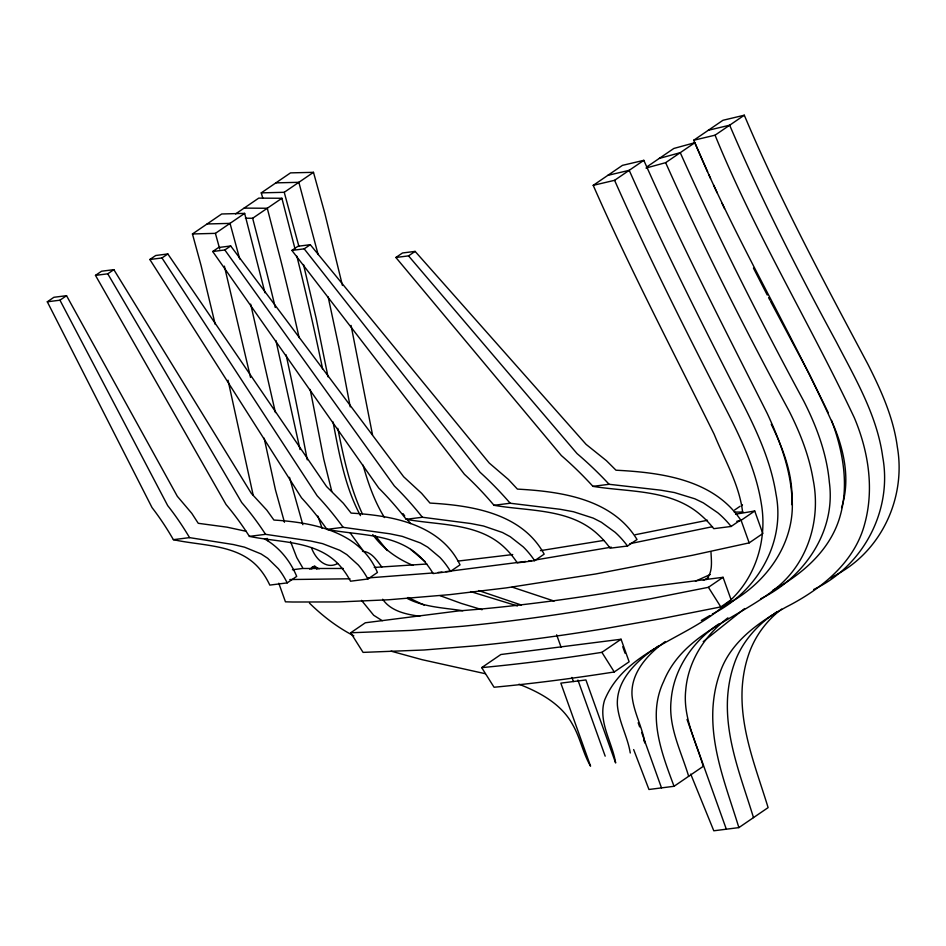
<?xml version="1.0" encoding="UTF-8"?>
<svg xmlns="http://www.w3.org/2000/svg" width="946" height="946" viewBox="0 0 946 946"><rect width="100%" height="100%" fill="white"/><g stroke="black" fill="none" stroke-linecap="round" stroke-linejoin="round"><path stroke-width="1.42" d="M791.636 504.62C794.025 476.406 783.276 449.137 771.25 424.198M841.573 507.647C850.111 481.384 844.766 453.016 834.656 428.006C791.305 331.431 735.74 240.591 694.872 142.692L673.836 148.463L647.029 166.768M741.605 505.897L742.456 504.786M706.165 579.543C713.048 572.33 711.38 561.392 711.002 552.346M727.912 617.856C705.007 635.109 688.049 661.219 685.732 690.202C682.799 716.938 695.842 741.428 703.28 766.319L674.037 786.292L648.956 789.484L633.666 749.575M703.245 641.636L744.644 608.55M772.527 614.758C755.133 627.056 740.742 644.049 734.025 664.47A163.315 116.701 55.7 0 0 727.569 697.912C725.275 739.417 741.605 778.653 753.489 817.616M781.668 609.094C766.497 620.552 754.754 636.445 748.653 654.49A163.315 116.701 55.7 0 0 742.196 687.919C739.89 729.437 756.221 768.66 768.105 807.624L738.873 827.608L713.792 830.789L690.722 774.088M654.147 648.838C635.807 661.881 616.012 680.789 617.395 705.255C618.826 721.881 627.683 736.78 630.261 752.981M665.298 641.53C648.093 654.005 630.686 672.464 632.011 695.263C633.442 711.889 642.299 726.788 644.888 742.988L643.895 740.221M718.83 623.934C693.134 641.069 673.599 668.893 671.116 700.194C668.183 726.93 681.215 751.42 688.653 776.299M264.36 538.818C279.2 547.048 290.245 560.848 296.701 576.386L287.182 582.89L269.811 585.101A89.042 54.265 -86.1 0 0 261.143 570.816C240.497 543.808 203.295 546.303 173.378 539.669A356.145 217.036 -86.1 0 0 152.034 507.6L47.3 301.798L53.887 297.292L66.539 295.684L177.328 496.307L191.778 513.335L198.246 523.304L227.04 527.17L246.362 531.345M95.475 275.381L101.565 271.218L113.851 269.657L251.258 493.28L266.831 510.166L273.914 520.052C313.209 522.429 360.556 531.758 377.419 572.496L367.888 578.999L350.528 581.211A87.954 55.294 -90 0 0 341.057 567.103C318.625 540.213 280.56 542.898 249.389 536.382A352.149 221.388 -90 0 0 226.082 504.561L95.475 275.381L107.761 273.82L113.851 269.657M47.3 301.798L59.953 300.189L66.539 295.684M149.858 259.5L155.712 255.503L167.832 253.954L326.583 486.563L343.363 503.284L351.096 513.099C391.786 515.487 440.422 524.013 460.028 564.845L450.509 571.349L433.138 573.56A87.328 56.512 85.5 0 0 422.791 559.606C398.467 532.894 359.468 535.767 326.961 529.37A349.854 226.401 85.5 0 0 301.526 497.833L149.858 259.5L161.979 257.962L167.832 253.954M215.227 324.431L201.084 265.578L192.452 233.969L221.695 213.985L244.647 213.382L264.963 292.763M262.822 198.317L261.262 192.866L290.505 172.881L313.481 172.326L324.998 213.985L342.428 285.456M235.578 213.938L258.719 198.128L281.896 198.27L295.069 249.082M192.452 233.969L215.404 233.355L244.647 213.382M261.262 192.866L284.238 192.298L313.481 172.326M245.404 218.207L252.653 218.254L281.896 198.27M212.72 251.518L218.573 247.509L230.694 245.972L403.658 476.76L421.62 493.339L429.981 503.071C472.078 505.46 521.932 513.311 544.163 554.155L534.644 560.659L517.273 562.87A87.269 57.812 81 0 0 506.051 549.035C479.929 522.547 440.02 525.562 406.201 519.307A349.618 231.64 81 0 0 378.719 488.018L212.72 251.518L224.829 249.969L230.694 245.972M291.9 250.418L297.99 246.256L310.276 244.695L489.224 463.032L508.404 479.456L517.415 489.106C561.013 491.471 612.109 498.719 637.025 539.504L627.505 546.008L610.135 548.207A87.753 59.291 76.2 0 0 597.967 534.466C570.012 508.274 529.157 511.396 494.013 505.294A351.415 237.446 76.2 0 0 464.415 474.277L291.9 250.418L304.186 248.845L310.276 244.695M395.889 257.489L402.476 252.984L415.117 251.388L586.082 444.36L606.386 460.643L615.988 470.209C661.029 472.515 713.284 479.291 740.659 519.957L731.128 526.461L713.769 528.672A88.723 60.792 71.7 0 0 700.69 514.979C671.057 489.082 629.327 492.31 592.941 486.35A354.939 243.228 71.7 0 0 561.38 455.582L395.889 257.489L408.53 255.881L415.117 251.388M742.563 511.715C739.193 484.21 724.435 459.59 714.159 434.261C673.233 351.605 630.308 269.835 593.213 185.345L622.444 165.361L643.824 160.335C681.912 246.161 725.026 329.657 767.253 413.485C779.268 439.405 789.721 466.721 791.826 495.468C796.745 542.153 766.142 584.273 725.783 604.813M593.213 185.345L614.581 180.319L643.824 160.335M707.655 171.876L693.702 140.256L722.945 120.284L744.301 115.211C780.403 200.718 824.404 282.511 867.967 364.364C881.152 390.462 893.473 417.683 897.328 446.938C906.079 496.898 882.121 549.898 837.163 574.281M645.988 168.057L665.641 162.665L694.872 142.692M693.702 140.256L715.058 135.183L744.301 115.211M309.78 569.196L314.557 565.921L316.815 567.659A12.251 8.762 55.7 0 0 319.192 568.853M311.577 569.007L315.018 566.654L316.945 569.255M350.682 632.779L365.333 622.775L458.065 610.986L478.629 609.248A1090.088 261.876 -19.7 0 0 603.501 593.485L630.332 589.098L723.063 577.308L731.14 599.859L720.805 606.918L662.555 618.448L607.344 628.191A1090.691 262.018 -19.7 0 1 475.247 645.846L423.997 649.997L363.063 652.385L350.682 632.779L411.605 630.391L462.866 626.24A1090.691 262.018 -19.7 0 0 594.963 608.585L650.174 598.842L708.412 587.312L723.063 577.308M481.703 667.616L500.872 654.514L621.061 639.248L629.137 661.798L614.25 671.967A1089.887 261.817 -19.7 0 1 494.049 687.245L481.703 667.616A1089.887 261.817 -19.7 0 0 601.893 652.338L621.061 639.248M734.628 510L740.115 506.252M736.78 521.293L741.096 520.324L754.731 511.006L762.807 533.556L749.173 542.874L692.496 555.278L595.838 573.95L506.075 587.915L450.06 594.608L388.57 599.776L339.188 601.94L292.87 602.011L285.444 601.822L278.798 583.244M773.745 613.942L777.411 611.494M655.318 648.069L658.806 645.775M712.326 614.049C756.351 592.279 785.748 543.489 776.004 494.108C771.073 462.369 757.628 432.795 743.225 404.368C703.647 327.15 664.541 249.59 629.208 170.327L607.829 175.353M772.835 590.257C803.071 573.915 831.404 549.129 840.486 514.742C849.011 483.453 842.685 450.201 831.546 420.402M760.702 598.759C803.97 577.699 836.087 531.628 829.346 482.283C826.816 453.737 816.646 426.516 803.781 401.128C759.792 319.736 718.073 237.115 680.257 152.673L659.208 158.443M830.872 577.982L835.909 575.014M813.737 589.453C863.083 566.252 892.586 510.745 882.713 456.918C877.096 415.4 855.314 378.554 836.359 342.003C797.951 271.195 761.282 199.334 729.673 125.203L708.318 130.264M701.329 620.47L709.938 615.503M710.186 574.529L695.44 581.187M703.351 580.383L708.53 577.616M337.651 563.532C325.542 570.095 315.101 558.034 311.411 547.616M735.55 514.186L754.731 511.006M712.504 526.697L629.87 543.678M707.49 520.265L635.31 534.715M611.293 547.166L534.218 560.162M603.855 540.414L540.438 550.655M528.566 561.013L531.392 560.588M525.763 561.439L445.897 571.644M512.72 554.557L458.065 561.073M173.378 539.669L189.543 537.624L233.307 544.529L244.553 547.178L261.084 553.942L267.671 558.258L278.301 568.664A88.723 54.525 -87.1 0 1 287.182 582.89M592.941 486.35L609.106 484.293L660.911 490.194L674.392 492.547L694.849 498.802L703.339 502.882L717.813 512.779A89.042 61.194 70.5 0 1 731.128 526.461M249.389 536.382L265.554 534.324L310.796 541.029L322.527 543.631L339.874 550.324L346.827 554.604L358.215 564.939A87.753 55.578 89 0 1 367.888 578.999M494.013 505.294L510.178 503.237L560.339 509.315L573.465 511.739L593.213 518.112L601.36 522.251L615.113 532.279A87.954 59.669 75.1 0 1 627.505 546.008M326.961 529.37L343.114 527.324L389.977 533.804L402.204 536.347L420.391 542.945L427.758 547.19L439.937 557.431A87.269 56.819 84.5 0 1 450.509 571.349M406.201 519.307L422.365 517.249L470.824 523.528L483.512 526.011L502.48 532.503L510.237 536.701L523.197 546.847A87.328 58.155 79.9 0 1 534.644 560.659M312.215 567.009L315.018 566.654M292.432 569.764L302.424 568.499L343.232 568.475M438.104 572.448L441.983 572.058M432.949 572.969L367.876 577.947M426.812 564.005L374.261 567.446M349.961 578.786L289.795 579.543M734.285 512.07L743.071 512.082M207.068 223.977L230.032 223.374L239.716 258.991M275.889 182.874L298.853 182.306L318.128 254.533M244.103 208.108L267.269 208.262L280.808 260.481A2461.137 1758.59 55.7 0 1 299.113 337.627M362.484 551.317C371.553 551.684 376.993 560.552 381.806 567.056M462.819 610.749C444.242 607.781 424.139 607.297 407.206 598.416M419.764 616.272C406.248 614.332 390.982 611.329 382.669 599.244M485.345 673.718L422.058 659.669L391.076 651.167M517.462 605.948L470.576 591.581M482.093 609.721L461.246 603.394L440.115 595.684M512.176 587.123L554.12 601.065M521.317 605.014L478.629 590.564M518.952 684.218C539.788 692.236 561.356 704.025 572.448 724.293C580.265 737.49 582.842 753.075 590.564 766.154L560.836 683.13L585.917 679.949L615.645 762.973C612.381 742.243 597.86 721.94 604.518 700.324C624.798 650.777 685.294 639.342 722.697 606.717C754.068 583.363 767.797 542.046 761.388 504.088C756.445 472.361 743.012 442.787 728.597 414.36C688.936 337.19 649.772 259.653 614.581 180.319M424.175 605.133L408.022 597.494M412.964 565.377C397.154 558.802 382.846 548.538 372.736 534.596M382.279 620.706L373.682 615.267L361.514 600.355M353.828 635.83C337.403 627.387 322.61 616.012 309.448 603.099M425.002 561.51L410.659 549.401M410.576 523.599L407.206 519.342M387.316 550.572L375.467 535.921M408.53 255.881L577.036 453.583A356.145 244.789 70.5 0 1 609.106 484.293M363.288 550.939L350.008 532.681M304.186 248.845L480.071 472.279A352.149 238.889 75.1 0 1 510.178 503.237M403.055 513.678L404.711 515.937M224.829 249.969L394.376 486.019A349.854 232.988 79.9 0 1 422.365 517.249M302.602 567.635L296.784 557.608L290.54 541.55M161.979 257.962L317.182 495.834A349.618 227.667 84.5 0 1 343.114 527.324M708.412 587.312L720.805 606.918M601.893 652.338L614.25 671.967M384.502 517.557C374.45 501.439 368.195 483.311 363.051 465.136M107.761 273.82L241.738 502.574A351.415 222.558 89 0 1 265.554 534.324M770.6 301.478L809.433 374.273L828.235 412.669M59.953 300.189L167.69 505.613A354.939 218.124 -87.1 0 1 189.543 537.624M753.454 268.096L767.277 295.057M768.601 297.623L769.914 300.189M360.473 515.641C344.852 486.682 339.236 453.855 333.016 421.928M713.556 185.026L717.21 192.889M722.082 203.366L724.518 208.605M665.641 162.665C703.457 247.107 745.176 329.728 789.153 411.108C800.103 432.819 809.173 455.7 813.158 479.788C820.998 518.81 808.369 561.841 777.08 587.371C739.476 618.731 683.686 632.389 663.654 681.451C647.135 715.992 661.715 753.229 674.037 786.292M708.814 174.513L710.564 178.463M362.424 513.985C349.843 486.906 343.552 457.474 337.781 428.337M715.058 135.183C754.766 232.621 809.48 322.823 854.321 417.742C868.333 450.923 874.376 488.656 864.703 523.871C854.463 562.811 820.868 589.299 786.552 606.847C758.467 622.161 729.449 642.44 719.409 674.463A163.315 116.701 55.7 0 0 712.953 707.892C710.659 749.409 726.977 788.633 738.873 827.608M267.103 538.357L268.085 540.887M741.096 520.324L749.173 542.874M687.033 719.445L726.327 829.193M622.752 646.733L625.081 653.237M638.172 722.756L639.662 726.906M641.648 732.452L661.502 787.888M577.935 680.068L605.18 756.161M556.65 634.813L561.073 647.182M571.904 677.419L573.382 681.546M317.88 516.09L322.148 528.424M302.838 524.699L289.476 477.304M284.462 522.251L275.487 490.016L264.171 438.175M284.238 192.298L298.924 246.468M215.404 233.355L219.732 249.035M331.762 491.317L323.78 459.259L313.315 405.255A2461.137 1758.59 55.7 0 0 310.146 389.421M252.653 218.254L266.193 270.473A2461.137 1758.59 55.7 0 1 275.251 307.485M303.5 264.525L316.141 318.211L328.002 376.815M224.379 266.133L250.524 377.454M250.666 304.139L275.416 412.562M328.144 296.867L338.822 346.851L350.221 406.875M228.021 380.197L253.15 495.077M275.925 340.525L300.036 449.563M372.523 434.853L351.061 325.412M307.261 459.839L298.7 415.247A2461.137 1758.59 55.7 0 0 286.082 354.797M296.867 256.189A2461.137 1758.59 55.7 0 1 322.692 369.354"/></g></svg>
